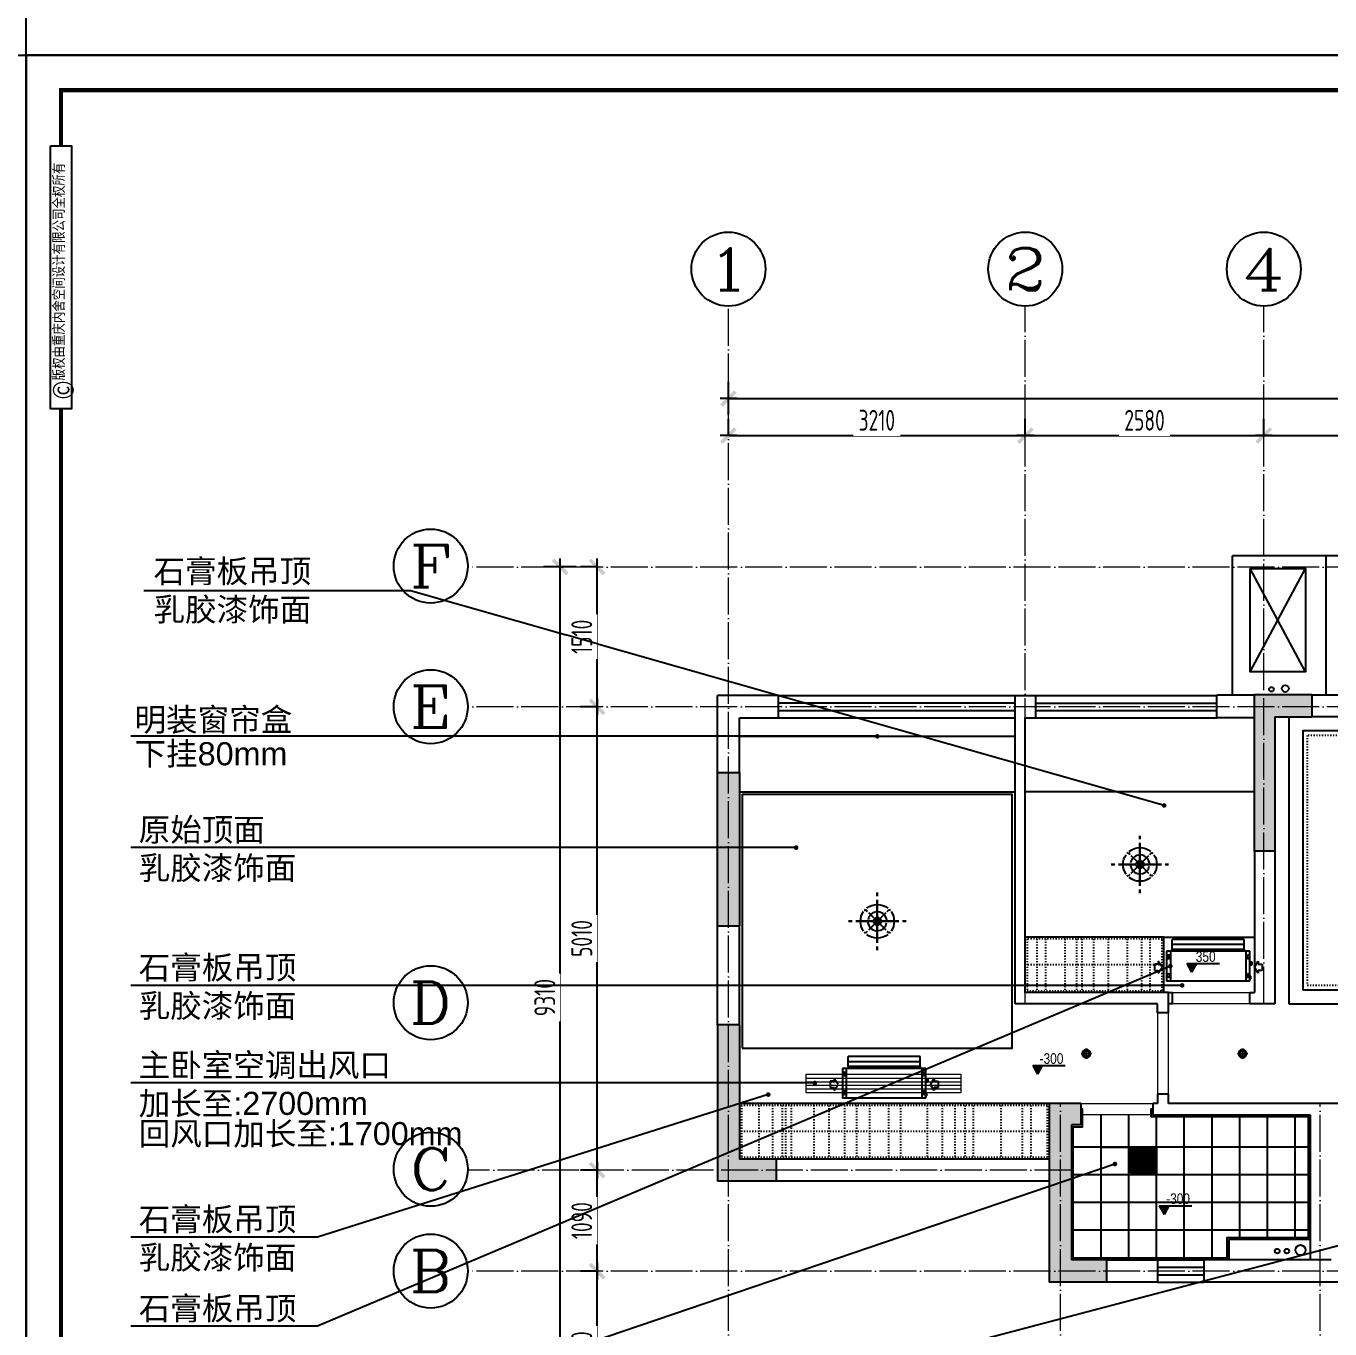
# Model space of a CAD drawing. Header units: inches. Extents: x -50945 to 250244, y -404780 to 18493.
# Drawn here: x 154891 to 168992, y -283694 to -269611 of the extents above; entities that cross this region are included whole.
import ezdxf
from ezdxf.enums import TextEntityAlignment as Align

# ---------------------------------------------------------------- set-up
doc = ezdxf.new("R2010")
doc.units = ezdxf.units.IN
doc.header["$MEASUREMENT"] = 0
doc.linetypes.add('ACAD_ISO03W100', pattern=[30, 12, -18])
doc.linetypes.add('DOTE', pattern=[2.42, 2, -0.2, 0.02, -0.2])
for name, color, linetype in [('15开关布置图-YJ', 2, 'Continuous'), ('AXIS', 1, 'Continuous'), ('AXIS_TEXT', 7, 'Continuous'), ('A图框', 7, 'Continuous'), ('D-ARCHI', 250, 'Continuous'), ('EVH 立面填充', 8, 'Continuous'), ('IBS-003-建筑窗框', 3, 'Continuous'), ('IBS-050-建筑文字标注', 50, 'Continuous'), ('IBS-182-原建筑非承重墙', 150, 'Continuous'), ('IBS-200-原建筑承重墙柱', 200, 'Continuous'), ('IBS-63-原建筑窗', 63, 'Continuous'), ('IDS-030-造型完成面(看线)', 30, 'Continuous'), ('IDS-040-固定高家具', 40, 'Continuous'), ('IRC-022-天花设备', 22, 'Continuous'), ('IRC-2-天花灯具', 2, 'Continuous'), ('IRC-30-天花轮廓线', 30, 'Continuous'), ('外标注', 50, 'Continuous')]:
    doc.layers.add(name, color=color, linetype=linetype)
for name, color, linetype, lineweight in [('墙体', 9, 'Continuous', 25), ('天棚材质标注', 2, 'Continuous', 5), ('门', 65, 'Continuous', 13)]:
    doc.layers.add(name, color=color, linetype=linetype, lineweight=lineweight)
doc.styles.add('-宋体', font='', dxfattribs={"width": 0.8})
doc.styles.add('04.YBC-外标注3.0', font='', dxfattribs={"width": 0.8, "height": 3})
doc.styles.add('_TCH_AXIS', font='COMPLEX', dxfattribs={"bigfont": 'GBCBIG'})
doc.styles.add('COMPLEX', font='COMPLEX')
doc.styles.add('HBA-DIMT', font='ARCHS.SHX', dxfattribs={"width": 0.8})
doc.styles.get("Standard").update_dxf_attribs({"font": 'Arial.ttf'})
doc.styles.get('-宋体').set_extended_font_data('SimSun')
doc.styles.get('04.YBC-外标注3.0').set_extended_font_data('SimSun')
doc.dimstyles.new('HBA_40', dxfattribs={"dimscale": 50, "dimtxt": 2.5, "dimasz": 0.1, "dimexe": 2, "dimexo": 2.5, "dimgap": 0.6, "dimtad": 1, "dimdec": 0, "dimrnd": 5, "dimzin": 0, "dimtxsty": 'HBA-DIMT', "dimblk": 'HBA_DIMENSION_TICK', "dimblk1": 'HBA_DIMENSION_TICK', "dimblk2": 'HBA_DIMENSION_TICK', "dimcen": 0.125, "dimclrd": 44, "dimclre": 44, "dimclrt": 2, "dimadec": 0, "dimazin": 0, "dimtfac": 1, "dimtdec": 0, "dimtix": 1, "dimtmove": 1, "dimatfit": 3, "dimldrblk": 'HBA_Leader_Dot', "dimfxl": 0, "dimtvp": 1, "dimtfill": 1, "dimtolj": 1, "dimtzin": 0, "dimarcsym": 0})

# ---------------------------------------------------------------- blocks, each defined once
blk = doc.blocks.new('gegeg')
at = {"layer": 'A图框'}
for points in [[(162587, -39218), (162587, -60008), (133187, -60008), (133187, -39218)], [(133431, -40125), (133643, -40125), (133643, -42755), (133431, -42755)]]:
    blk.add_lwpolyline(points, close=True, dxfattribs=at)
at = {"layer": 'A图框', "const_width": 42}
for points in [[(133537, -40125), (133537, -39568), (162237, -39568), (162237, -57908)], [(133537, -57908), (133537, -42755)]]:
    blk.add_lwpolyline(points, dxfattribs=at)
at = {"layer": 'A图框', "rotation": 90, "style": '04.YBC-外标注3.0'}
for s, insert, char_height, width, attachment_point in [('版权由重庆内舍空间设计有限公司全权所有', (133460, -42471), 105, 2420.6, 1), ('©', (133559, -42567), 210, 191.34, 5)]:
    blk.add_mtext(s, dxfattribs=dict(at, insert=insert, char_height=char_height, width=width, attachment_point=attachment_point))
blk = doc.blocks.new('HBA_DIMENSION_TICK')
at = {"color": 0, "linetype": 'ByBlock'}
for p, q in [((-10, 0), (0, 0)), ((0, 0), (10, 0))]:
    blk.add_line(p, q, dxfattribs=at)
at = {"color": 50, "linetype": 'ByBlock'}
blk.add_solid([(-10, -7), (-7, -10), (7, 10), (10, 7)], dxfattribs=at)
blk = doc.blocks.new('*D526')
at = {"layer": 'Defpoints', "color": 0, "transparency": 16777216}
for p in [(165697, -274038), (162487, -274263), (165697, -274263)]:
    blk.add_point(p, dxfattribs=at)
at = {"layer": '外标注', "color": 44, "lineweight": -2, "transparency": 16777216}
for p, q in [((162487, -274038), (162487, -273858)), ((165697, -274038), (165697, -273858)), ((162496, -274038), (165688, -274038))]:
    blk.add_line(p, q, dxfattribs=at)
at = {"layer": '外标注', "color": 44, "lineweight": -2, "transparency": 16777216, "xscale": 9, "yscale": 9, "zscale": 9, "rotation": 180}
blk.add_blockref('HBA_DIMENSION_TICK', (162487, -274038), dxfattribs=at)
at = {"layer": '外标注', "color": 44, "lineweight": -2, "transparency": 16777216, "xscale": 9, "yscale": 9, "zscale": 9}
blk.add_blockref('HBA_DIMENSION_TICK', (165697, -274038), dxfattribs=at)
at = {"layer": '外标注', "color": 2, "transparency": 16777216, "insert": (164092, -273872), "char_height": 225, "attachment_point": 5, "style": 'HBA-DIMT', "bg_fill": 3, "box_fill_scale": 1.25, "bg_fill_color": 256, "bg_fill_true_color": 13158600, "bg_fill_transparency": 0}
blk.add_mtext('\\A1;3210', dxfattribs=at)
blk = doc.blocks.new('HBA_Leader_Dot')
at = {"color": 0, "linetype": 'ByBlock'}
blk.add_line((-5, 0), (-10, 0), dxfattribs=at)
at = {"color": 0, "linetype": 'ByBlock', "const_width": 5}
blk.add_lwpolyline([(-2.5, 0, 1), (2.5, 0, 1)], format="xyb", close=True, dxfattribs=at)
blk = doc.blocks.new('*D527')
at = {"layer": 'Defpoints', "color": 0, "transparency": 16777216}
for p in [(168277, -274038), (165697, -274263), (168277, -274263)]:
    blk.add_point(p, dxfattribs=at)
at = {"layer": '外标注', "color": 44, "lineweight": -2, "transparency": 16777216}
for p, q in [((165697, -274038), (165697, -273858)), ((168277, -274038), (168277, -273858)), ((165706, -274038), (168268, -274038))]:
    blk.add_line(p, q, dxfattribs=at)
at = {"layer": '外标注', "color": 44, "lineweight": -2, "transparency": 16777216, "xscale": 9, "yscale": 9, "zscale": 9, "rotation": 180}
blk.add_blockref('HBA_DIMENSION_TICK', (165697, -274038), dxfattribs=at)
at = {"layer": '外标注', "color": 44, "lineweight": -2, "transparency": 16777216, "xscale": 9, "yscale": 9, "zscale": 9}
blk.add_blockref('HBA_DIMENSION_TICK', (168277, -274038), dxfattribs=at)
at = {"layer": '外标注', "color": 2, "transparency": 16777216, "insert": (166987, -273872), "char_height": 225, "attachment_point": 5, "style": 'HBA-DIMT', "bg_fill": 3, "box_fill_scale": 1.25, "bg_fill_color": 256, "bg_fill_true_color": 13158600, "bg_fill_transparency": 0}
blk.add_mtext('\\A1;2580', dxfattribs=at)
blk = doc.blocks.new('*D528')
at = {"layer": 'Defpoints', "color": 0, "transparency": 16777216}
for p in [(174367, -274038), (168277, -274263), (174367, -274263)]:
    blk.add_point(p, dxfattribs=at)
at = {"layer": '外标注', "color": 44, "lineweight": -2, "transparency": 16777216}
for p, q in [((168277, -274038), (168277, -273858)), ((174367, -274038), (174367, -273858)), ((168286, -274038), (174358, -274038))]:
    blk.add_line(p, q, dxfattribs=at)
at = {"layer": '外标注', "color": 44, "lineweight": -2, "transparency": 16777216, "xscale": 9, "yscale": 9, "zscale": 9, "rotation": 180}
blk.add_blockref('HBA_DIMENSION_TICK', (168277, -274038), dxfattribs=at)
at = {"layer": '外标注', "color": 44, "lineweight": -2, "transparency": 16777216, "xscale": 9, "yscale": 9, "zscale": 9}
blk.add_blockref('HBA_DIMENSION_TICK', (174367, -274038), dxfattribs=at)
at = {"layer": '外标注', "color": 2, "transparency": 16777216, "insert": (171322, -273872), "char_height": 225, "attachment_point": 5, "style": 'HBA-DIMT', "bg_fill": 3, "box_fill_scale": 1.25, "bg_fill_color": 256, "bg_fill_true_color": 13158600, "bg_fill_transparency": 0}
blk.add_mtext('\\A1;6090', dxfattribs=at)
blk = doc.blocks.new('*D530')
at = {"layer": 'Defpoints', "color": 0, "transparency": 16777216}
for p in [(177187, -273638), (162487, -274038), (177187, -274038)]:
    blk.add_point(p, dxfattribs=at)
at = {"layer": '外标注', "color": 44, "lineweight": -2, "transparency": 16777216}
for p, q in [((162487, -273813), (162487, -273458)), ((177187, -273813), (177187, -273458)), ((162496, -273638), (177178, -273638))]:
    blk.add_line(p, q, dxfattribs=at)
at = {"layer": '外标注', "color": 44, "lineweight": -2, "transparency": 16777216, "xscale": 9, "yscale": 9, "zscale": 9, "rotation": 180}
blk.add_blockref('HBA_DIMENSION_TICK', (162487, -273638), dxfattribs=at)
at = {"layer": '外标注', "color": 44, "lineweight": -2, "transparency": 16777216, "xscale": 9, "yscale": 9, "zscale": 9}
blk.add_blockref('HBA_DIMENSION_TICK', (177187, -273638), dxfattribs=at)
at = {"layer": '外标注', "color": 2, "transparency": 16777216, "insert": (169837, -273472), "char_height": 225, "attachment_point": 5, "style": 'HBA-DIMT', "bg_fill": 3, "box_fill_scale": 1.25, "bg_fill_color": 256, "bg_fill_true_color": 13158600, "bg_fill_transparency": 0}
blk.add_mtext('\\A1;14700', dxfattribs=at)
blk = doc.blocks.new('*D531')
at = {"layer": 'Defpoints', "color": 0, "transparency": 16777216}
for p in [(161067, -283069), (161268, -283069), (161268, -284767)]:
    blk.add_point(p, dxfattribs=at)
at = {"layer": '外标注', "color": 44, "lineweight": -2, "transparency": 16777216}
for p, q in [((161067, -283069), (160887, -283069)), ((161067, -284758), (161067, -283078)), ((161067, -284767), (160887, -284767))]:
    blk.add_line(p, q, dxfattribs=at)
at = {"layer": '外标注', "color": 44, "lineweight": -2, "transparency": 16777216, "xscale": 9, "yscale": 9, "zscale": 9}
for p, rotation in [((161067, -283069), 90), ((161067, -284767), 270)]:
    blk.add_blockref('HBA_DIMENSION_TICK', p, dxfattribs=dict(at, rotation=rotation))
at = {"layer": '外标注', "color": 2, "transparency": 16777216, "insert": (160901, -283918), "char_height": 225, "attachment_point": 5, "rotation": 90, "style": 'HBA-DIMT', "bg_fill": 3, "box_fill_scale": 1.25, "bg_fill_color": 256, "bg_fill_true_color": 13158600, "bg_fill_transparency": 0}
blk.add_mtext('\\A1;1700', dxfattribs=at)
blk = doc.blocks.new('*D532')
at = {"layer": 'Defpoints', "color": 0, "transparency": 16777216}
for p in [(161067, -281979), (161268, -281979), (161268, -283069)]:
    blk.add_point(p, dxfattribs=at)
at = {"layer": '外标注', "color": 44, "lineweight": -2, "transparency": 16777216}
for p, q in [((161067, -281979), (160887, -281979)), ((161067, -283060), (161067, -281988)), ((161067, -283069), (160887, -283069))]:
    blk.add_line(p, q, dxfattribs=at)
at = {"layer": '外标注', "color": 44, "lineweight": -2, "transparency": 16777216, "xscale": 9, "yscale": 9, "zscale": 9}
for p, rotation in [((161067, -281979), 90), ((161067, -283069), 270)]:
    blk.add_blockref('HBA_DIMENSION_TICK', p, dxfattribs=dict(at, rotation=rotation))
at = {"layer": '外标注', "color": 2, "transparency": 16777216, "insert": (160901, -282524), "char_height": 225, "attachment_point": 5, "rotation": 90, "style": 'HBA-DIMT', "bg_fill": 3, "box_fill_scale": 1.25, "bg_fill_color": 256, "bg_fill_true_color": 13158600, "bg_fill_transparency": 0}
blk.add_mtext('\\A1;1090', dxfattribs=at)
blk = doc.blocks.new('*D533')
at = {"layer": 'Defpoints', "color": 0, "transparency": 16777216}
for p in [(161067, -276969), (161268, -276969), (161268, -281979)]:
    blk.add_point(p, dxfattribs=at)
at = {"layer": '外标注', "color": 44, "lineweight": -2, "transparency": 16777216}
for p, q in [((161067, -276969), (160887, -276969)), ((161067, -281970), (161067, -276978)), ((161067, -281979), (160887, -281979))]:
    blk.add_line(p, q, dxfattribs=at)
at = {"layer": '外标注', "color": 44, "lineweight": -2, "transparency": 16777216, "xscale": 9, "yscale": 9, "zscale": 9}
for p, rotation in [((161067, -276969), 90), ((161067, -281979), 270)]:
    blk.add_blockref('HBA_DIMENSION_TICK', p, dxfattribs=dict(at, rotation=rotation))
at = {"layer": '外标注', "color": 2, "transparency": 16777216, "insert": (160901, -279474), "char_height": 225, "attachment_point": 5, "rotation": 90, "style": 'HBA-DIMT', "bg_fill": 3, "box_fill_scale": 1.25, "bg_fill_color": 256, "bg_fill_true_color": 13158600, "bg_fill_transparency": 0}
blk.add_mtext('\\A1;5010', dxfattribs=at)
blk = doc.blocks.new('*D534')
at = {"layer": 'Defpoints', "color": 0, "transparency": 16777216}
for p in [(161067, -275458), (161268, -275458), (161268, -276969)]:
    blk.add_point(p, dxfattribs=at)
at = {"layer": '外标注', "color": 44, "lineweight": -2, "transparency": 16777216}
for p, q in [((161067, -275458), (160887, -275458)), ((161067, -276960), (161067, -275467)), ((161067, -276969), (160887, -276969))]:
    blk.add_line(p, q, dxfattribs=at)
at = {"layer": '外标注', "color": 44, "lineweight": -2, "transparency": 16777216, "xscale": 9, "yscale": 9, "zscale": 9}
for p, rotation in [((161067, -275458), 90), ((161067, -276969), 270)]:
    blk.add_blockref('HBA_DIMENSION_TICK', p, dxfattribs=dict(at, rotation=rotation))
at = {"layer": '外标注', "color": 2, "transparency": 16777216, "insert": (160901, -276213), "char_height": 225, "attachment_point": 5, "rotation": 90, "style": 'HBA-DIMT', "bg_fill": 3, "box_fill_scale": 1.25, "bg_fill_color": 256, "bg_fill_true_color": 13158600, "bg_fill_transparency": 0}
blk.add_mtext('\\A1;1510', dxfattribs=at)
blk = doc.blocks.new('*D535')
at = {"layer": 'Defpoints', "color": 0, "transparency": 16777216}
for p in [(160667, -275458), (161067, -275458), (161067, -284767)]:
    blk.add_point(p, dxfattribs=at)
at = {"layer": '外标注', "color": 44, "lineweight": -2, "transparency": 16777216}
for p, q in [((160842, -275458), (160487, -275458)), ((160667, -284758), (160667, -275467)), ((160842, -284767), (160487, -284767))]:
    blk.add_line(p, q, dxfattribs=at)
at = {"layer": '外标注', "color": 44, "lineweight": -2, "transparency": 16777216, "xscale": 9, "yscale": 9, "zscale": 9}
for p, rotation in [((160667, -275458), 90), ((160667, -284767), 270)]:
    blk.add_blockref('HBA_DIMENSION_TICK', p, dxfattribs=dict(at, rotation=rotation))
at = {"layer": '外标注', "color": 2, "transparency": 16777216, "insert": (160501, -280113), "char_height": 225, "attachment_point": 5, "rotation": 90, "style": 'HBA-DIMT', "bg_fill": 3, "box_fill_scale": 1.25, "bg_fill_color": 256, "bg_fill_true_color": 13158600, "bg_fill_transparency": 0}
blk.add_mtext('\\A1;9310', dxfattribs=at)
blk = doc.blocks.new('_AXISO')
blk.add_circle((0, 0), 0.5)
at = {"layer": 'AXIS_TEXT', "style": 'COMPLEX', "width": 1.041667}
blk.add_attdef('A', text='', height=0.56, dxfattribs=at).set_placement((-0.25, -0.28), (0.25, -0.28), align=Align.FIT)
blk = doc.blocks.new('A$C2C253EB8')
at = {"layer": 'IRC-2-天花灯具', "color": 250}
for p, q in [((0, 55), (110, 55)), ((55, 0), (55, 110))]:
    blk.add_line(p, q, dxfattribs=at)
at = {"layer": 'IRC-2-天花灯具', "color": 2}
blk.add_ellipse((55, 55), major_axis=(44, 0), ratio=1, start_param=1.571461413961594, end_param=7.85464672114118, dxfattribs=at)
at = {"layer": 'IRC-2-天花灯具', "color": 251}
blk.add_ellipse((55, 55), major_axis=(33, 0), ratio=1, start_param=1.570667, end_param=7.853852, dxfattribs=at)
blk = doc.blocks.new('A$C677541E1')
at = {"linetype": 'Continuous'}
for p, q in [((611, 1221), (611, 1145)), ((611, 1145), (611, 1221)), ((368, 854), (398, 823)), ((398, 823), (368, 854)), ((611, 1069), (611, 689)), ((611, 689), (611, 1069)), ((823, 823), (854, 854)), ((854, 854), (823, 823)), ((0, 611), (76, 611)), ((76, 611), (0, 611)), ((153, 611), (532, 611)), ((532, 611), (153, 611)), ((428, 793), (580, 642)), ((580, 642), (428, 793)), ((428, 428), (580, 580)), ((580, 580), (428, 428)), ((642, 642), (793, 793)), ((793, 793), (642, 642)), ((642, 580), (793, 428)), ((793, 428), (642, 580)), ((689, 611), (1069, 611)), ((1069, 611), (689, 611)), ((1221, 611), (1145, 611)), ((1145, 611), (1221, 611)), ((368, 368), (398, 398)), ((398, 398), (368, 368)), ((611, 532), (611, 153)), ((611, 153), (611, 532)), ((823, 398), (854, 368)), ((854, 368), (823, 398)), ((611, 76), (611, 0)), ((611, 0), (611, 76))]:
    blk.add_line(p, q, dxfattribs=at)
at = {"linetype": 'Continuous', "extrusion": (0, 0, -1)}
for major_axis, start_param, end_param in [((349, 78), 4.06277, 4.162216), ((349, 78), 4.06277, 4.162216), ((-358, 0), 0.888621, 2.252972), ((-349, 78), 2.120969, 2.220415), ((-349, 78), 2.120969, 2.220415), ((-358, 1), -0.003333, 0.613772), ((358, 1), 2.52782, 3.144925), ((78.3, 0), 0.000513, 6.283698), ((78.3, 1), 3.385592, 4.494095), ((-78.3, 1), -1.352502, -0.243999), ((-39.1, 0.4), 3.131185, 9.41437), ((39.1, 0.4), 3.382419, 4.490922), ((-39.1, 0.4), -1.349329, -0.240826), ((-39.1, 0.4), 1.792263, 2.900766), ((39.1, 0.4), 0.240826, 1.349329), ((-78.3, 1), 1.78909, 2.897593), ((78.3, 1), 0.243999, 1.352502), ((358, 1), -0.613772, 0.003333), ((-358, 1), 3.13826, 3.755365), ((-349, 78), -1.020623, -0.921177), ((-349, 78), -1.020623, -0.921177), ((-358, 0), 4.030214, 5.394564), ((349, 78), 0.921177, 1.020623), ((349, 78), 0.921177, 1.020623)]:
    blk.add_ellipse((611, 611), major_axis=major_axis, ratio=1, start_param=start_param, end_param=end_param, dxfattribs=at)
at = {"linetype": 'Continuous'}
for major_axis, start_param, end_param in [((-171, 105), 0.467757, 0.567203), ((-171, 105), 0.467757, 0.567203), ((-143, 142), 0.886906, 2.251257), ((-144, 140), -0.014456, 0.602649), ((-141, 143), -0.608759, 0.008346), ((-32.1, 30.1), 3.109878, 9.393063), ((-32.1, 30.1), 0.2, 1.308503), ((-14.8, 16.2), 3.186593, 9.469778), ((-31, 31.2), -1.336602, -0.228099), ((-31, 31.2), 1.804991, 2.913494), ((-15.1, 16), 0.25847, 1.366973), ((-146, 139), -0.825662, -0.726216), ((-146, 139), -0.825662, -0.726216), ((-16.1, 15), -1.374959, -0.266456), ((-16.1, 15), 1.766633, 2.875136), ((-15.1, 16), 3.400063, 4.508566), ((-143, 142), 4.028499, 5.392849), ((-32.1, 30.1), 3.341592, 4.450095), ((-144, 140), 3.127137, 3.744242), ((-171, 105), 3.609349, 3.708795), ((-171, 105), 3.609349, 3.708795), ((-146, 139), 2.315931, 2.415377), ((-146, 139), 2.315931, 2.415377), ((-141, 143), 2.532833, 3.149938)]:
    blk.add_ellipse((611, 611), major_axis=major_axis, ratio=1, start_param=start_param, end_param=end_param, dxfattribs=at)
blk = doc.blocks.new('ewrwrewqewer')
at = {"layer": 'IRC-022-天花设备'}
for p, q in [((1808406, 857418), (1808406, 857453)), ((1808406, 857453), (1808448, 857453)), ((1808448, 857453), (1808448, 857483)), ((1808448, 857483), (1808490, 857418)), ((1808539, 857245), (1808539, 857568)), ((1808539, 857268), (1808539, 857568)), ((1809439, 857568), (1808539, 857568)), ((1808552, 857514), (1808539, 857514)), ((1808552, 857501), (1808539, 857501)), ((1808552, 857514), (1808552, 857523)), ((1808552, 857493), (1808552, 857501)), ((1808566, 857493), (1808566, 857523)), ((1808579, 857245), (1808579, 857568)), ((1809399, 857568), (1809399, 857245)), ((1809412, 857493), (1809412, 857523)), ((1809426, 857514), (1809426, 857523)), ((1809426, 857514), (1809439, 857514)), ((1809426, 857501), (1809439, 857501)), ((1809426, 857493), (1809426, 857501)), ((1809439, 857568), (1809439, 857245)), ((1809439, 857541), (1809449, 857541)), ((1809439, 857515), (1809449, 857515)), ((1809449, 857541), (1809449, 857515)), ((1809530, 857483), (1809488, 857418)), ((1809530, 857453), (1809530, 857483)), ((1809572, 857453), (1809530, 857453)), ((1809572, 857418), (1809572, 857453)), ((1808406, 857383), (1808406, 857418)), ((1808448, 857383), (1808406, 857383)), ((1808490, 857418), (1808448, 857353)), ((1808448, 857353), (1808448, 857383)), ((1808552, 857311), (1808539, 857311)), ((1808552, 857320), (1808552, 857311)), ((1808566, 857320), (1808566, 857290)), ((1809412, 857320), (1809412, 857290)), ((1809426, 857320), (1809426, 857311)), ((1809426, 857311), (1809439, 857311)), ((1809439, 857390), (1809459, 857390)), ((1809439, 857385), (1809459, 857385)), ((1809439, 857365), (1809459, 857365)), ((1809439, 857360), (1809459, 857360)), ((1809459, 857390), (1809459, 857360)), ((1809459, 857390), (1809463, 857386)), ((1809459, 857360), (1809463, 857363)), ((1809463, 857386), (1809463, 857363)), ((1809488, 857418), (1809530, 857353)), ((1809530, 857353), (1809530, 857383)), ((1809530, 857383), (1809572, 857383)), ((1809572, 857383), (1809572, 857418)), ((1808552, 857298), (1808539, 857298)), ((1809439, 857245), (1808539, 857245)), ((1808552, 857298), (1808552, 857290)), ((1808599, 857225), (1808599, 857245)), ((1809379, 857225), (1808599, 857225)), ((1808599, 857225), (1808599, 857118)), ((1808599, 857169), (1809379, 857169)), ((1809379, 857225), (1809379, 857245)), ((1809379, 857225), (1809379, 857118)), ((1809426, 857298), (1809439, 857298)), ((1809426, 857298), (1809426, 857290)), ((1809379, 857118), (1808599, 857118))]:
    blk.add_line(p, q, dxfattribs=at)
for centre in [(1808629, 857235), (1808729, 857235), (1808829, 857235), (1808849, 857235), (1808948, 857235), (1809048, 857235), (1809148, 857235), (1809248, 857235), (1809348, 857235)]:
    blk.add_circle(centre, 2.35, dxfattribs=at)
for centre, start, end in [((1808559, 857523), 359.9995, 180), ((1808559, 857493), 180, 0.0316), ((1809419, 857523), 0, 180.0005), ((1809419, 857493), 179.9684, 0), ((1808559, 857320), 359.9684, 180), ((1809419, 857320), 0, 180.0316), ((1808559, 857290), 180, 0.0005), ((1809419, 857290), 179.9995, 0)]:
    blk.add_arc(centre, 6.67, start, end, dxfattribs=at)
blk = doc.blocks.new('A$C61603E42')
at = {"layer": '墙体'}
blk.add_hatch(color=256, dxfattribs=at).paths.add_polyline_path([(85, 0), (171, 157), (0, 157)])
blk.add_line((0, 157), (585, 157), dxfattribs=at)
for points in [[(0, 157), (85, 0)], [(171, 157), (85, 0)]]:
    blk.add_lwpolyline(points, dxfattribs=at)

msp = doc.modelspace()

# ---------------------------------------------------------------- hatches: boundary and pattern name
at = {"layer": 'EVH 立面填充'}
h = msp.add_hatch(color=256, dxfattribs=at)
h.dxf.hatch_style = 1
h.paths.add_polyline_path([(168397.07, -277078.62), (168797.07, -277078.62), (168797.07, -276838.62), (168177.07, -276838.62), (168177.07, -278528.62), (168397.07, -278528.62)])
h = msp.add_hatch(color=256, dxfattribs=at)
h.dxf.hatch_style = 1
h.paths.add_polyline_path([(162367.07, -279338.62), (162607.07, -279338.62), (162607.07, -277678.62), (162367.07, -277678.62)])
h = msp.add_hatch(color=256, dxfattribs=at)
h.dxf.hatch_style = 1
h.paths.add_polyline_path([(162607.07, -281858.62), (162607.07, -280408.62), (162367.07, -280408.62), (162367.07, -282098.62), (163007.07, -282098.62), (163007.07, -281858.62)])
h = msp.add_hatch(color=256, dxfattribs=at)
h.dxf.hatch_style = 1
h.paths.add_polyline_path([(165956.77, -283188.62), (166576.77, -283188.62), (166576.77, -282948.62), (166196.77, -282948.62), (166196.77, -281488.62), (166296.77, -281488.62), (166296.77, -281258.62), (165956.77, -281258.62)])
at = {"layer": 'IRC-2-天花灯具'}
h = msp.add_hatch(dxfattribs=at)
h.set_pattern_fill('ANSI31', color=256, scale=80)
h.set_pattern_definition([(45, (73048.115, -265961.833), (-7.0710678, 7.0710678), [])])
h.paths.add_polyline_path([(166836.77, -282008.62), (167096.77, -282008.62), (167096.77, -281748.62), (166836.77, -281748.62)])

# ---------------------------------------------------------------- linework, layer by layer
at = {"layer": 'D-ARCHI', "color": 251, "linetype": 'DOTE', "lineweight": 5, "ltscale": 200}
for p, q in [((166076.77, -287586.95), (166076.77, -281258.62)), ((168886.77, -287586.95), (168886.77, -281258.62))]:
    msp.add_line(p, q, dxfattribs=at)
at = {"layer": 'IBS-003-建筑窗框', "color": 251, "ltscale": 10}
for p, q in [((174487.07, -275338.38), (168947.07, -275338.38)), ((168947.07, -275338.38), (168947.07, -276838.62)), ((163027.07, -276847.62), (165587.07, -276847.62)), ((165807.07, -276848.62), (167767.07, -276848.62)), ((163027.07, -277088.62), (165587.07, -277088.62)), ((165807.07, -277088.62), (167767.07, -277088.62)), ((167126.77, -282948.62), (167626.77, -282948.62)), ((167126.77, -283188.62), (167626.77, -283188.62))]:
    msp.add_line(p, q, dxfattribs=at)
at = {"layer": 'IBS-182-原建筑非承重墙'}
for p, q in [((167937.07, -276838.62), (167937.07, -275338.38)), ((168947.07, -275338.38), (167937.07, -275338.38)), ((168129.14, -276592.28), (168727.25, -275473.49)), ((168727.25, -276592.28), (168129.14, -275473.49)), ((163027.07, -276847.62), (162367.07, -276847.62)), ((162367.07, -277678.62), (162367.07, -276848.62)), ((163027.07, -277088.62), (163027.07, -276847.62)), ((165587.07, -276847.62), (165807.07, -276847.62)), ((165587.07, -280178.62), (165587.07, -276848.62)), ((165807.07, -276847.62), (165807.07, -277088.62)), ((167767.07, -277088.62), (167767.07, -276838.62)), ((167767.07, -276838.62), (168177.07, -276838.62)), ((168797.07, -276838.62), (169307.07, -276838.62)), ((162607.07, -277678.62), (162607.07, -277088.62)), ((162607.07, -277088.62), (163027.07, -277088.62)), ((165697.07, -280058.62), (165697.07, -277088.62)), ((165697.07, -277088.62), (165807.07, -277088.62)), ((168177.07, -277088.62), (167767.07, -277088.62)), ((169307.07, -277078.62), (168797.07, -277078.62)), ((162607.07, -277888.62), (165587.07, -277888.62)), ((168177.07, -277888.62), (165697.07, -277888.62)), ((168177.07, -278528.62), (168177.07, -280058.62)), ((168397.07, -278528.62), (168397.07, -280178.62)), ((162367.07, -280408.62), (162367.07, -279338.62)), ((162607.07, -280408.62), (162607.07, -279338.62)), ((167247.07, -280058.62), (165697.07, -280058.62)), ((167247.07, -280278.62), (167247.07, -280058.62)), ((168127.07, -280178.62), (168127.07, -280058.62)), ((168127.07, -280058.62), (168177.07, -280058.62)), ((167127.07, -280178.62), (165587.07, -280178.62)), ((167127.07, -280278.62), (167127.07, -280178.62)), ((167247.07, -280278.62), (167127.07, -280278.62)), ((168397.07, -280178.62), (168127.07, -280178.62)), ((167246.77, -281158.62), (167126.77, -281158.62)), ((167126.77, -281158.62), (167126.77, -281258.62)), ((167246.77, -281258.62), (167246.77, -281158.62)), ((167126.77, -281258.62), (167076.77, -281258.62)), ((167076.77, -281258.62), (167076.77, -281378.62)), ((170896.77, -281258.62), (167246.77, -281258.62)), ((167076.77, -281378.62), (168776.77, -281378.62)), ((168776.77, -281378.62), (168776.77, -282948.62)), ((165956.77, -281858.62), (163007.07, -281858.62)), ((165956.77, -282098.62), (163007.07, -282098.62)), ((167896.77, -282728.62), (167896.77, -282948.62)), ((168776.77, -282728.62), (167896.77, -282728.62)), ((166576.77, -282948.62), (167126.77, -282948.62)), ((167126.77, -282948.62), (167126.77, -283188.62)), ((169006.77, -282948.62), (167626.77, -282948.62)), ((167626.77, -282948.62), (167626.77, -283188.62)), ((167126.77, -283188.62), (166576.77, -283188.62)), ((170086.77, -283188.62), (167626.77, -283188.62))]:
    msp.add_line(p, q, dxfattribs=at)
for points in [[(168129.14, -275473.49), (168727.25, -275473.49), (168727.25, -276592.28), (168129.14, -276592.28)], [(167247.07, -280058.62), (167287.07, -280058.62), (167287.07, -280178.62), (167247.07, -280178.62)]]:
    msp.add_lwpolyline(points, close=True, dxfattribs=at)
for centre, radius in [((168359.29, -276780.71), 25), ((168508.25, -276772.14), 37.5), ((168422.45, -282853.43), 25), ((168525.79, -282853.43), 25), ((168673.95, -282842), 55)]:
    msp.add_circle(centre, radius, dxfattribs=at)
at = {"layer": 'IBS-200-原建筑承重墙柱', "ltscale": 0.02}
for p, q in [((168177.07, -278528.62), (168177.07, -276838.62)), ((168797.07, -276838.62), (168177.07, -276838.62)), ((168797.07, -276838.62), (168797.07, -277078.62)), ((168397.07, -277078.62), (168397.07, -278528.62)), ((168397.07, -277078.62), (168797.07, -277078.62)), ((162367.07, -277678.62), (162607.07, -277678.62)), ((162367.07, -279338.62), (162367.07, -277678.62)), ((162607.07, -277678.62), (162607.07, -279338.62)), ((168397.07, -278528.62), (168177.07, -278528.62)), ((162367.07, -279338.62), (162607.07, -279338.62)), ((162607.07, -280408.62), (162367.07, -280408.62)), ((162367.07, -280408.62), (162367.07, -282098.62)), ((162607.07, -280408.62), (162607.07, -281858.62)), ((166296.77, -281258.62), (165956.77, -281258.62)), ((165956.77, -281258.62), (165956.77, -283188.62)), ((166296.77, -281258.62), (166296.77, -281488.62)), ((166296.77, -281488.62), (166196.77, -281488.62)), ((166196.77, -281488.62), (166196.77, -282948.62)), ((163007.07, -281858.62), (162607.07, -281858.62)), ((163007.07, -282098.62), (163007.07, -281858.62)), ((163007.07, -282098.62), (162367.07, -282098.62)), ((166576.77, -282948.62), (166196.77, -282948.62)), ((166576.77, -282948.62), (166576.77, -283188.62)), ((166576.77, -283188.62), (165956.77, -283188.62))]:
    msp.add_line(p, q, dxfattribs=at)
at = {"layer": 'IBS-63-原建筑窗'}
for p, q in [((163027.07, -276927.62), (165587.07, -276927.62)), ((165807.07, -276928.62), (167767.07, -276928.62)), ((163027.07, -277008.62), (165587.07, -277008.62)), ((165807.07, -277008.62), (167767.07, -277008.62)), ((167126.77, -283028.62), (167626.77, -283028.62)), ((167126.77, -283108.62), (167626.77, -283108.62))]:
    msp.add_line(p, q, dxfattribs=at)
at = {"layer": 'IDS-030-造型完成面(看线)'}
msp.add_lwpolyline([(167076.77, -281318.62), (167056.77, -281318.62), (167056.77, -281398.62), (168756.77, -281398.62), (168756.77, -282708.62), (167876.77, -282708.62), (167876.77, -282928.62), (166216.77, -282928.62), (166216.77, -281508.62), (166316.77, -281508.62), (166316.77, -281318.62), (166296.77, -281318.62)], dxfattribs=at)
at = {"layer": 'IDS-040-固定高家具'}
for p, q in [((167197.07, -279458.62), (165697.07, -279458.62)), ((167197.07, -280058.62), (167197.07, -279458.62)), ((165956.77, -281258.62), (162607.07, -281258.62))]:
    msp.add_line(p, q, dxfattribs=at)
at = {"layer": 'IDS-040-固定高家具', "linetype": 'ACAD_ISO03W100'}
for p, q in [((165820.49, -279478.62), (165820.49, -280038.62)), ((165915.53, -279478.62), (165915.53, -280038.62)), ((166125.76, -279478.62), (166125.76, -280038.62)), ((166249.6, -279478.62), (166249.6, -280038.62)), ((166307.2, -279478.62), (166307.2, -280038.62)), ((166433.92, -279478.62), (166433.92, -280038.62)), ((166595.2, -279478.62), (166595.2, -280038.62)), ((166799.67, -279478.62), (166799.67, -280038.62)), ((166955.19, -279478.62), (166955.19, -280038.62)), ((167044.47, -279478.62), (167044.47, -280038.62)), ((167177.07, -279758.62), (165717.07, -279758.62)), ((162814.16, -281278.62), (162814.16, -281838.62)), ((162962.89, -281278.62), (162962.89, -281838.62)), ((163067.01, -281278.62), (163067.01, -281838.62)), ((163104.19, -281278.62), (163104.19, -281838.62)), ((163163.68, -281278.62), (163163.68, -281838.62)), ((163409.09, -281278.62), (163409.09, -281838.62)), ((163572.7, -281278.62), (163572.7, -281838.62)), ((163743.74, -281278.62), (163743.74, -281838.62)), ((163870.16, -281278.62), (163870.16, -281838.62)), ((164011.46, -281278.62), (164011.46, -281838.62)), ((164219.69, -281278.62), (164219.69, -281838.62)), ((164346.11, -281278.62), (164346.11, -281838.62)), ((164636.14, -281278.62), (164636.14, -281838.62)), ((164799.75, -281278.62), (164799.75, -281838.62)), ((164933.61, -281278.62), (164933.61, -281838.62)), ((165045.15, -281278.62), (165045.15, -281838.62)), ((165134.39, -281278.62), (165134.39, -281838.62)), ((165431.86, -281278.62), (165431.86, -281838.62)), ((165662.4, -281278.62), (165662.4, -281838.62)), ((165759.07, -281278.62), (165759.07, -281838.62)), ((165936.77, -281558.62), (162627.07, -281558.62))]:
    msp.add_line(p, q, dxfattribs=at)
for points in [[(165717.07, -280038.62), (167177.07, -280038.62), (167177.07, -279478.62), (165717.07, -279478.62)], [(162627.07, -281838.62), (165936.77, -281838.62), (165936.77, -281278.62), (162627.07, -281278.62)]]:
    msp.add_lwpolyline(points, close=True, dxfattribs=at)
at = {"layer": 'IRC-2-天花灯具'}
msp.add_line((166816.77, -282028.62), (166816.77, -281728.62), dxfattribs=at)
at = {"layer": 'IRC-2-天花灯具', "linetype": 'ACAD_ISO03W100'}
msp.add_lwpolyline([(168747.07, -279978.62), (173717.07, -279978.62), (173717.07, -277278.62), (168747.07, -277278.62)], close=True, dxfattribs=at)
at = {"layer": 'IRC-2-天花灯具'}
for points in [[(167116.77, -281728.62), (167116.77, -282028.62), (166516.77, -282028.62), (166516.77, -281728.62)], [(166836.77, -282008.62), (167096.77, -282008.62), (167096.77, -281748.62), (166836.77, -281748.62)]]:
    msp.add_lwpolyline(points, close=True, dxfattribs=at)
at = {"layer": 'IRC-30-天花轮廓线'}
for p, q in [((168547.07, -277078.62), (168547.07, -280178.62)), ((162607.07, -277288.62), (165587.07, -277288.62)), ((167197.07, -279458.62), (168177.07, -279458.62)), ((168547.07, -280178.62), (173917.07, -280178.62)), ((166516.77, -282928.62), (166516.77, -281378.62)), ((166816.77, -282928.62), (166816.77, -281378.62)), ((167116.77, -282928.62), (167116.77, -281398.62)), ((167416.77, -282928.62), (167416.77, -281398.62)), ((167716.77, -282928.62), (167716.77, -281398.62)), ((168016.77, -282708.62), (168016.77, -281398.62)), ((168316.77, -282708.62), (168316.77, -281398.62)), ((168616.77, -282708.62), (168616.77, -281398.62)), ((168756.77, -281728.62), (166216.77, -281728.62)), ((168756.77, -282028.62), (166216.77, -282028.62)), ((168756.77, -282328.62), (166216.77, -282328.62)), ((168756.77, -282628.62), (166216.77, -282628.62))]:
    msp.add_line(p, q, dxfattribs=at)
for points in [[(168697.07, -280028.62), (173767.07, -280028.62), (173767.07, -277228.62), (168697.07, -277228.62)], [(162637.07, -280658.62), (165557.07, -280658.62), (165557.07, -277918.62), (162637.07, -277918.62)]]:
    msp.add_lwpolyline(points, close=True, dxfattribs=at)
at = {"layer": '天棚材质标注', "color": 1}
for p, q in [((163328.7, -280983.68), (164999.2, -280983.68)), ((163328.7, -281023.68), (164999.2, -281023.68)), ((163328.7, -281060.01), (164999.2, -281060.01)), ((163328.7, -281100.01), (164999.2, -281100.01))]:
    msp.add_line(p, q, dxfattribs=at)
msp.add_lwpolyline([(163328.7, -280941.85), (164999.2, -280941.85), (164999.2, -281141.85), (163328.7, -281141.85)], close=True, dxfattribs=at)
at = {"layer": '门', "color": 8, "lineweight": 5}
for points in [[(167287.07, -280058.62), (168127.07, -280058.62), (168127.07, -280178.62), (167287.07, -280178.62)], [(167126.77, -281158.62), (167247.07, -281158.62), (167247.07, -280278.62), (167126.77, -280278.62)], [(167076.77, -281378.62), (166296.77, -281378.62), (166296.77, -281258.62), (167076.77, -281258.62)]]:
    msp.add_lwpolyline(points, close=True, dxfattribs=at)

# ---------------------------------------------------------------- block references
at = {"layer": '15开关布置图-YJ', "color": 2}
for p, xscale, yscale, zscale in [((10904.86, -205050.97), 1.081083904073584, 1.081083904073584, 1.081083904073584), ((-20880, -227526.41), 1.081091401797356, 1.081091401797356, 1.081091401797356)]:
    msp.add_blockref('gegeg', p, dxfattribs=dict(at, xscale=xscale, yscale=yscale, zscale=zscale))
at = {"layer": 'AXIS'}
ref = msp.add_blockref('_AXISO', (162487.07, -272238.38), dxfattribs=dict(at, xscale=800, yscale=800, zscale=800))
ref.add_attrib('A', '1', dxfattribs={"layer": 'AXIS_TEXT', "height": 452.55, "style": '_TCH_AXIS', "width": 2.333333}).set_placement((162260.79, -272464.65), (162713.34, -272464.65), align=Align.FIT)
ref = msp.add_blockref('_AXISO', (165697.07, -272238.38), dxfattribs=dict(at, xscale=800, yscale=800, zscale=800))
ref.add_attrib('A', '2', dxfattribs={"layer": 'AXIS_TEXT', "height": 452.55, "style": '_TCH_AXIS', "width": 1.5}).set_placement((165470.79, -272464.65), (165923.34, -272464.65), align=Align.FIT)
ref = msp.add_blockref('_AXISO', (168277.07, -272238.38), dxfattribs=dict(at, xscale=800, yscale=800, zscale=800))
ref.add_attrib('A', '4', dxfattribs={"layer": 'AXIS_TEXT', "height": 452.55, "style": '_TCH_AXIS', "width": 1.3125}).set_placement((168050.79, -272464.65), (168503.34, -272464.65), align=Align.FIT)
ref = msp.add_blockref('_AXISO', (159267.19, -275448.38), dxfattribs=dict(at, xscale=800, yscale=800, zscale=800))
ref.add_attrib('A', 'F', dxfattribs={"layer": 'AXIS_TEXT', "height": 452.55, "style": '_TCH_AXIS', "width": 1.3125}).set_placement((159040.92, -275674.65), (159493.47, -275674.65), align=Align.FIT)
ref = msp.add_blockref('_AXISO', (159267.07, -276968.62), dxfattribs=dict(at, xscale=800, yscale=800, zscale=800))
ref.add_attrib('A', 'E', dxfattribs={"layer": 'AXIS_TEXT', "height": 452.55, "style": '_TCH_AXIS', "width": 1.3125}).set_placement((159040.79, -277194.89), (159493.34, -277194.89), align=Align.FIT)
ref = msp.add_blockref('_AXISO', (159267.07, -280168.39), dxfattribs=dict(at, xscale=800, yscale=800, zscale=800))
ref.add_attrib('A', 'D', dxfattribs={"layer": 'AXIS_TEXT', "height": 452.55, "style": '_TCH_AXIS', "width": 1.235294}).set_placement((159040.79, -280394.66), (159493.34, -280394.66), align=Align.FIT)
ref = msp.add_blockref('_AXISO', (159267.07, -281968.39), dxfattribs=dict(at, xscale=800, yscale=800, zscale=800))
ref.add_attrib('A', 'C', dxfattribs={"layer": 'AXIS_TEXT', "height": 452.55, "style": '_TCH_AXIS', "width": 1.4}).set_placement((159040.79, -282194.66), (159493.34, -282194.66), align=Align.FIT)
ref = msp.add_blockref('_AXISO', (159267.07, -283068.62), dxfattribs=dict(at, xscale=800, yscale=800, zscale=800))
ref.add_attrib('A', 'B', dxfattribs={"layer": 'AXIS_TEXT', "height": 452.55, "style": '_TCH_AXIS', "width": 1.235294}).set_placement((159040.79, -283294.89), (159493.34, -283294.89), align=Align.FIT)
at = {"layer": 'IBS-050-建筑文字标注', "color": 160, "linetype": 'ByBlock', "xscale": 0.6, "yscale": 0.6, "zscale": 0.6}
for p in [(167445.11, -279839.73), (165777.57, -280942.04), (167146.51, -282456.71)]:
    msp.add_blockref('A$C61603E42', p, dxfattribs=at)
at = {"layer": 'IRC-022-天花设备', "color": 250, "xscale": -1, "rotation": 180}
for p in [(-1641312.92, 577632.56), (-1644817.21, 576366.9)]:
    msp.add_blockref('ewrwrewqewer', p, dxfattribs=at)
at = {"layer": 'IRC-2-天花灯具', "xscale": 0.509157656016598, "yscale": 0.509157656016598, "zscale": 0.509157656016598}
for p in [(166626.16, -278984.52), (163786.16, -279599.52)]:
    msp.add_blockref('A$C677541E1', p, dxfattribs=at)
at = {"layer": 'IRC-2-天花灯具', "xscale": -1, "rotation": 180}
for p in [(166301.92, -280663.62), (167992.22, -280663.62)]:
    msp.add_blockref('A$C2C253EB8', p, dxfattribs=at)

# ---------------------------------------------------------------- texts
at = {"layer": '15开关布置图-YJ', "color": 241}
for s, p in [('石膏板吊顶', (156269.81, -275628.43)), ('乳胶漆饰面', (156269.81, -276042.65)), ('明装窗帘盒', (156065.04, -277233.2)), ('下挂80mm', (156065.04, -277602.02)), ('原始顶面', (156109.57, -278422.99)), ('乳胶漆饰面', (156109.57, -278837.22)), ('石膏板吊顶', (156109.57, -279912.53)), ('乳胶漆饰面', (156109.57, -280326.76)), ('主卧室空调出风口', (156109.57, -280967.16)), ('加长至:2700mm', (156109.57, -281381.38)), ('回风口加长至:1700mm', (156109.57, -281708.24)), ('石膏板吊顶', (156109.57, -282633.87)), ('乳胶漆饰面', (156109.57, -283048.09)), ('石膏板吊顶', (156109.57, -283597.71))]:
    msp.add_text(s, height=250, dxfattribs=at).set_placement(p)
at = {"layer": 'IBS-050-建筑文字标注', "linetype": 'ByBlock', "char_height": 115, "width": 1928.1715, "attachment_point": 5, "style": '-宋体'}
for s, insert in [('{\\fArial Unicode MS|b0|i0|c0|p0;350}', (167648.49, -279670.32)), ('{\\fArial Unicode MS|b0|i0|c0|p0;-300}', (165980.96, -280772.64)), ('{\\fArial Unicode MS|b0|i0|c0|p0;-300}', (167349.89, -282287.31))]:
    msp.add_mtext(s, dxfattribs=dict(at, insert=insert))

# ---------------------------------------------------------------- dimensions: what is measured, and where the dimension line sits
at = {"layer": '外标注'}
dim = msp.add_linear_dim(base=(165697.07, -274038.38), p1=(162487.07, -274262.96), p2=(165697.07, -274262.96), dimstyle='HBA_40', override={"dimscale": 90, "dimfxl": 200, "dimfxlon": 1}, dxfattribs=at)
dim.commit()
dim.dimension.update_dxf_attribs({"geometry": '*D526', "text_midpoint": (164092.07, -273871.88)})
dim = msp.add_linear_dim(base=(161067.07, -283068.62), p1=(161268.23, -284766.95), p2=(161268.23, -283068.62), angle=270, dimstyle='HBA_40', override={"dimscale": 90, "dimfxl": 200, "dimfxlon": 1}, dxfattribs=at)
dim.commit()
dim.dimension.update_dxf_attribs({"geometry": '*D531', "text_midpoint": (160900.57, -283917.79)})

# ---------------------------------------------------------------- next in the draw order: dimensions: what is measured, and where the dimension line sits
dim = msp.add_linear_dim(base=(168277.07, -274038.38), p1=(165697.07, -274262.96), p2=(168277.07, -274262.96), dimstyle='HBA_40', override={"dimscale": 90, "dimfxl": 200, "dimfxlon": 1}, dxfattribs=at)
dim.commit()
dim.dimension.update_dxf_attribs({"geometry": '*D527', "text_midpoint": (166987.07, -273871.88)})
dim = msp.add_linear_dim(base=(161067.07, -281978.62), p1=(161268.23, -283068.62), p2=(161268.23, -281978.62), angle=270, dimstyle='HBA_40', override={"dimscale": 90, "dimfxl": 200, "dimfxlon": 1}, dxfattribs=at)
dim.commit()
dim.dimension.update_dxf_attribs({"geometry": '*D532', "text_midpoint": (160900.57, -282523.62)})

# ---------------------------------------------------------------- next in the draw order: dimensions: what is measured, and where the dimension line sits
dim = msp.add_linear_dim(base=(174367.07, -274038.38), p1=(168277.07, -274262.96), p2=(174367.07, -274262.96), dimstyle='HBA_40', override={"dimscale": 90, "dimfxl": 200, "dimfxlon": 1}, dxfattribs=at)
dim.commit()
dim.dimension.update_dxf_attribs({"geometry": '*D528', "text_midpoint": (171322.07, -273871.88)})
dim = msp.add_linear_dim(base=(161067.07, -276968.62), p1=(161268.23, -281978.62), p2=(161268.23, -276968.62), angle=270, dimstyle='HBA_40', override={"dimscale": 90, "dimfxl": 200, "dimfxlon": 1}, dxfattribs=at)
dim.commit()
dim.dimension.update_dxf_attribs({"geometry": '*D533', "text_midpoint": (160900.57, -279473.62)})

# ---------------------------------------------------------------- next in the draw order: dimensions: what is measured, and where the dimension line sits
dim = msp.add_linear_dim(base=(177187.07, -273638.38), p1=(162487.07, -274038.38), p2=(177187.07, -274038.38), dimstyle='HBA_40', override={"dimscale": 90, "dimfxl": 200, "dimfxlon": 1}, dxfattribs=at)
dim.commit()
dim.dimension.update_dxf_attribs({"geometry": '*D530', "text_midpoint": (169837.07, -273471.88)})
dim = msp.add_linear_dim(base=(161067.07, -275458.38), p1=(161268.23, -276968.62), p2=(161268.23, -275458.38), angle=270, dimstyle='HBA_40', override={"dimscale": 90, "dimfxl": 200, "dimfxlon": 1}, dxfattribs=at)
dim.commit()
dim.dimension.update_dxf_attribs({"geometry": '*D534', "text_midpoint": (160900.57, -276213.5)})

# ---------------------------------------------------------------- next in the draw order: linework, layer by layer
at = {"layer": 'D-ARCHI', "color": 251, "linetype": 'DOTE', "lineweight": 5, "ltscale": 200}
for p, q in [((162487.07, -287586.95), (162487.07, -272638.38)), ((165697.07, -280178.62), (165697.07, -272638.38)), ((168277.07, -280178.62), (168277.07, -272638.38))]:
    msp.add_line(p, q, dxfattribs=at)

# ---------------------------------------------------------------- next in the draw order: dimensions: what is measured, and where the dimension line sits
at = {"layer": '外标注'}
dim = msp.add_linear_dim(base=(160667.07, -275458.38), p1=(161067.07, -284766.95), p2=(161067.07, -275458.38), angle=90, dimstyle='HBA_40', override={"dimscale": 90, "dimfxl": 200, "dimfxlon": 1}, dxfattribs=at)
dim.commit()
dim.dimension.update_dxf_attribs({"geometry": '*D535', "text_midpoint": (160500.57, -280112.66)})

# ---------------------------------------------------------------- next in the draw order: linework, layer by layer
at = {"layer": 'D-ARCHI', "color": 251, "linetype": 'DOTE', "lineweight": 5, "ltscale": 200}
for p, q in [((180007.07, -275458.38), (159679.81, -275458.38)), ((180007.07, -276968.62), (159667.07, -276968.62)), ((166196.77, -281978.62), (159679.81, -281978.62)), ((180007.07, -283068.62), (159679.81, -283068.62))]:
    msp.add_line(p, q, dxfattribs=at)

# ---------------------------------------------------------------- next in the draw order: block references
at = {"layer": '15开关布置图-YJ', "color": 2, "xscale": 1.081091401797356, "yscale": 1.081091401797356, "zscale": 1.081091401797356}
msp.add_blockref('gegeg', (10904.09, -227526.41), dxfattribs=at)

# ---------------------------------------------------------------- next in the draw order: leaders
at = {"layer": 'IRC-30-天花轮廓线'}
msp.add_leader([(167199.48, -278036.02), (159047.73, -275715.65), (156165.24, -275715.65)], dimstyle='HBA_40', override={"dimgap": 0.6, "dimtad": 0}, dxfattribs=at)
at = {"layer": '天棚材质标注', "color": 6}
for points in [[(164097.07, -277288.62), (156024.45, -277288.62)], [(163219.59, -278491.62), (156024.45, -278491.62)], [(167266.01, -279773.74), (158041.62, -283664.84), (156024.45, -283664.84)], [(167393.93, -279981.16), (156024.45, -279981.16)], [(163421.4, -281035.79), (156024.45, -281035.79)], [(162917.44, -281161.33), (158041.62, -282701.01), (156024.45, -282701.01)], [(166666.3, -281911.97), (158075.95, -284831.42), (156058.78, -284831.42)], [(169163.6, -282773.39), (158075.95, -285692.83), (156058.78, -285692.83)]]:
    msp.add_leader(points, dimstyle='HBA_40', override={"dimgap": 0.6, "dimtad": 0}, dxfattribs=at)

doc.saveas('drawing.dxf')
